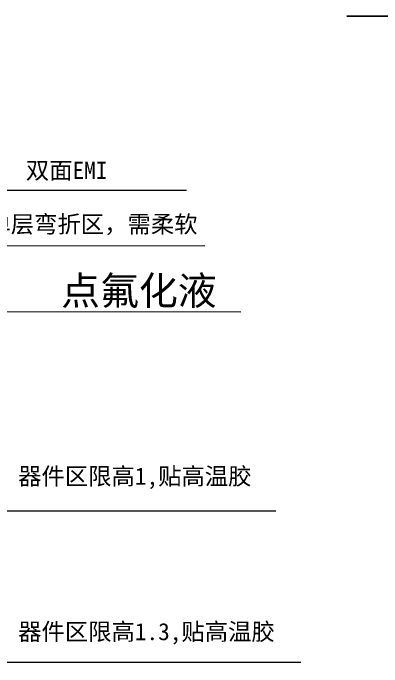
# Model space of a CAD drawing. Header units: inches. Extents: x 1765 to 5217, y -1519 to 441.
# Drawn here: x 4730.87 to 4743.8, y -1319.39 to -1296.44 of the extents above; entities that cross this region are included whole.
import ezdxf

# ---------------------------------------------------------------- set-up
doc = ezdxf.new("R2010")
doc.units = ezdxf.units.IN
doc.header["$MEASUREMENT"] = 0
doc.layers.add('DIM', color=3, linetype='Continuous', lineweight=15)
doc.layers.add('LENS', color=6, linetype='Continuous')
doc.styles.add('TITLE', font='arial.ttf')
doc.styles.add('宋体', font='')
doc.styles.get('宋体').set_extended_font_data('SimSun')
doc.dimstyles.new('DIM', dxfattribs={"dimtxt": 1.2, "dimasz": 3, "dimexe": 0.5, "dimexo": 0.5, "dimgap": 0.5, "dimtad": 1, "dimdec": 6, "dimdsep": 46, "dimtxsty": 'Standard', "dimcen": 3.2, "dimclrd": 256, "dimclre": 256, "dimclrt": 256, "dimadec": 0, "dimazin": 0, "dimtol": 1, "dimtfac": 1.2, "dimtmove": 0, "dimatfit": 3, "dimfxl": 0, "dimtolj": 1, "dimarcsym": 0})
doc.dimstyles.new('ISO-25$7', dxfattribs={"dimscale": 0.5, "dimtxt": 2.5, "dimasz": 2, "dimexe": 1.25, "dimexo": 0.625, "dimtad": 0, "dimdsep": 46, "dimtxsty": 'TITLE', "dimcen": 2.5, "dimclrd": 7, "dimclre": 256, "dimclrt": 7, "dimadec": 0, "dimazin": 0, "dimtfac": 1, "dimtmove": 0, "dimatfit": 0, "dimfxl": 0, "dimlwd": 9, "dimlwe": 9, "dimarcsym": 0})

# ---------------------------------------------------------------- blocks, each defined once
blk = doc.blocks.new('GVO2.13+CO5300AF-51')
blk.add_lwpolyline([(532.63255, 183.78401), (532.63255, 158.06901, 0.41421356), (541.63255, 149.06901), (558.41955, 149.06901, 0.41421356), (567.41955, 158.06901), (567.41955, 183.78401, 0.41421356), (558.99955, 192.20401), (541.05255, 192.20401, 0.41421356)], format="xyb", close=True)
blk = doc.blocks.new('FSDFSFS21')
at = {"layer": 'LENS', "color": 5, "lineweight": 0}
blk.add_lwpolyline([(3306.273, -1743.304, 0.414214), (3317.773, -1754.804), (3332.863, -1754.804, 0.414214), (3344.363, -1743.304), (3344.363, -1720.794, 0.414214), (3332.863, -1709.294), (3317.773, -1709.294, 0.414214), (3306.273, -1720.794)], format="xyb", close=True, dxfattribs=at)

msp = doc.modelspace()

# ---------------------------------------------------------------- block references
msp.add_blockref('GVO2.13+CO5300AF-51', (4164.55, -1447.229))
at = {"layer": 'DIM'}
msp.add_blockref('FSDFSFS21', (1389.258, 455.969), dxfattribs=at)

# ---------------------------------------------------------------- texts
at = {"layer": 'DIM', "lineweight": -3, "insert": (4731.319, -1301.662), "char_height": 0.6, "width": 13.86797, "attachment_point": 1, "style": '宋体'}
msp.add_mtext('双面EMI', dxfattribs=at)
at = {"layer": 'DIM', "char_height": 0.6, "attachment_point": 1, "style": '宋体'}
for s, insert, width in [('单层弯折区，需柔软', (4729.974, -1303.55), 12.57492), ('器件区限高1,贴高温胶', (4731.05, -1312.395), 16.62071), ('器件区限高1.3,贴高温胶', (4731.05, -1317.852), 16.62071)]:
    msp.add_mtext(s, dxfattribs=dict(at, insert=insert, width=width))
at = {"layer": 'DIM', "lineweight": 211, "insert": (4732.555, -1305.684), "char_height": 1, "width": 8.604, "attachment_point": 1, "style": '宋体'}
msp.add_mtext('点氟化液', dxfattribs=at)

# ---------------------------------------------------------------- leaders
for points in [[(4728.828, -1313.913), (4740.084, -1313.913)], [(4729.28, -1319.227), (4740.961, -1319.227)]]:
    msp.add_leader(points, dimstyle='ISO-25$7', override={"dimgap": 0.625, "dimtad": 0})
at = {"layer": 'DIM', "color": 3}
msp.add_leader([(4763.512, -1297.892), (4760.635, -1296.57), (4742.575, -1296.546)], dimstyle='DIM', override={"dimasz": 1, "dimgap": 0.5, "dimtad": 0}, dxfattribs=at)
at = {"layer": 'DIM', "color": 1, "lineweight": -3}
msp.add_leader([(4726.349, -1302.658), (4736.948, -1302.658)], dimstyle='ISO-25$7', override={"dimgap": 0.1, "dimtad": 0, "dimarcsym": 1}, dxfattribs=at)
at = {"layer": 'DIM'}
msp.add_leader([(4726.924, -1304.621), (4737.591, -1304.604)], dimstyle='ISO-25$7', override={"dimtxt": 1, "dimasz": 1, "dimgap": 0.625, "dimtad": 0, "dimclrd": 256, "dimclrt": 256}, dxfattribs=at)
at = {"layer": 'DIM', "lineweight": -3}
msp.add_leader([(4721.82, -1306.898), (4738.856, -1306.925)], dimstyle='ISO-25$7', dxfattribs=at)

doc.saveas('drawing.dxf')
